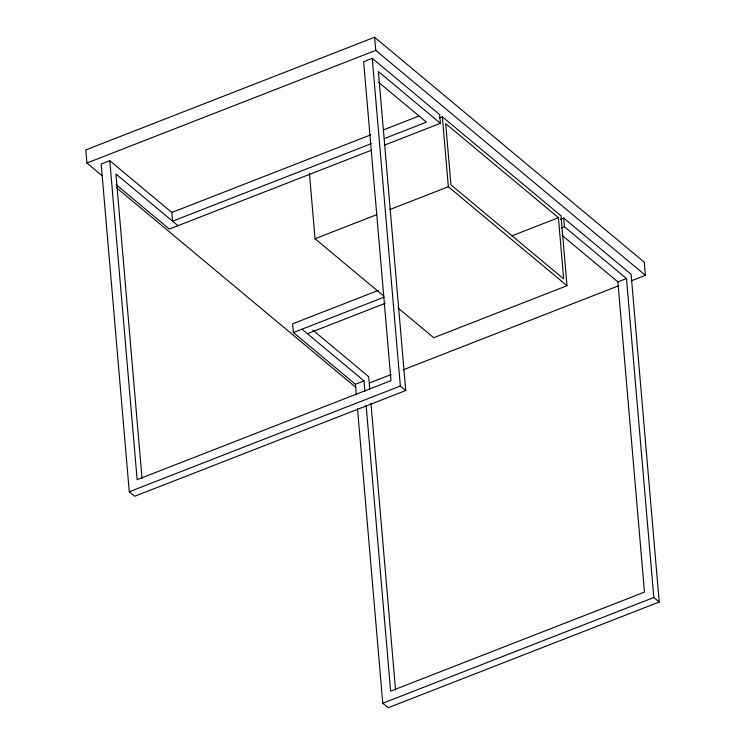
<?xml version="1.0" encoding="UTF-8"?>
<svg xmlns="http://www.w3.org/2000/svg" width="745" height="745" viewBox="0 0 745 745"><rect width="100%" height="100%" fill="white"/><g stroke="black" fill="none" stroke-linecap="round" stroke-linejoin="round"><path stroke-width="1.12" d="M631.341 280.818L645.403 275.333L644.285 262.221L374.614 37.25L85.777 149.931L86.904 163.043L102.084 175.708M86.904 163.043L375.741 50.362L645.403 275.333M371.327 143.655L172.561 221.2L171.816 212.465L109.794 160.715L101.19 164.077L129.276 491.775L134.677 496.272L405.736 390.529L378.385 71.567L440.416 123.307L384.252 145.219M440.416 123.307L439.662 114.572L372.249 58.324L363.644 61.686L390.985 380.648L137.136 479.678L109.794 160.715M171.816 212.465L370.572 134.919M383.535 129.863L419.184 115.95M384.29 138.598L426.41 122.161L378.637 82.304M439.112 118.082L442.362 116.816L561.013 215.808L567.001 285.717L433.692 337.727L398.007 307.955M371.289 150.276L169.348 229.06L116.192 184.704M309.445 173.408L315.042 238.735L376.821 214.635M389.831 209.559L448.35 186.725L567.001 285.717M511.815 235.886L558.424 217.698L563.667 278.872L450.949 184.834L445.696 123.661L558.424 217.698M378.302 290.392L292.645 323.805L293.4 332.54L355.421 384.29L356.315 394.692M560.454 219.328L563.704 218.052L631.127 274.3L659.223 601.997L388.154 707.75L382.762 703.252L357.498 408.558M293.4 332.54L384.085 297.162M561.218 228.054L564.459 226.797L626.48 278.537L653.821 597.499L659.223 601.997M307.396 333.685L385.174 303.345M355.421 384.29L364.026 380.928L364.92 391.349M562.13 235.392L617.875 281.899L626.48 278.537M369.548 382.949L391.19 374.512M403.082 369.865L618.359 285.884M129.276 491.775L400.344 386.031L405.736 390.529M382.762 703.252L653.821 597.499M315.042 238.735L383.74 296.044M312.844 330.119L368.673 376.691L369.762 389.402M177.953 225.698L115.931 173.958L142.034 478.392M302.004 329.188L364.026 380.928M116.369 187.628L355.672 387.27M617.875 281.899L644.472 592.117L390.622 691.155L366.112 405.243M563.704 218.052L564.459 226.797M442.362 116.816L448.35 186.725M374.614 37.25L375.741 50.362M372.249 58.324L400.344 386.031M370.945 403.269L395.521 689.879"/></g></svg>
